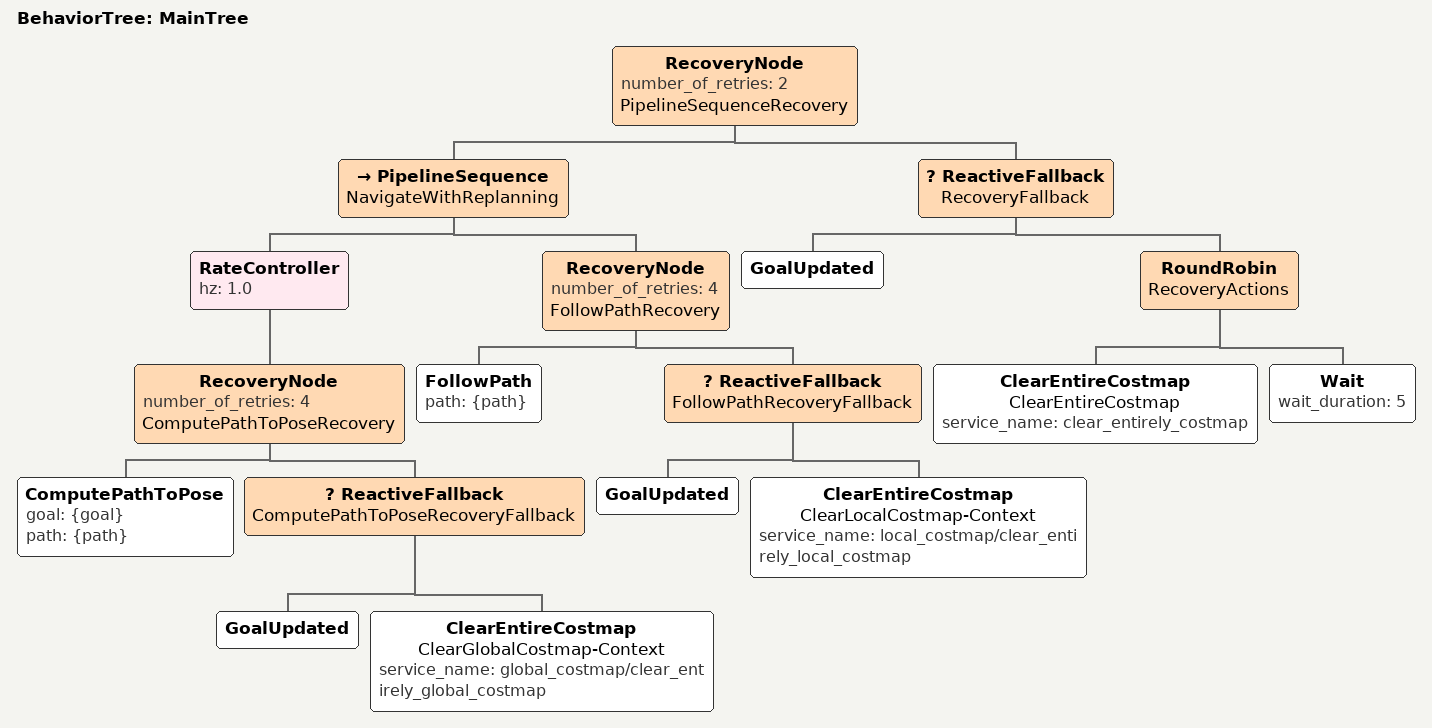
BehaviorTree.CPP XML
<?xml version="1.0"?>
<root BTCPP_format="4" main_tree_to_execute="MainTree">
    <BehaviorTree ID="MainTree">
        <RecoveryNode number_of_retries="2" name="PipelineSequenceRecovery">
            <PipelineSequence name="NavigateWithReplanning">
                <RateController hz="1.0">
                    <RecoveryNode number_of_retries="4" name="ComputePathToPoseRecovery">
                        <ComputePathToPose goal="{goal}" path="{path}"/>
                        <ReactiveFallback name="ComputePathToPoseRecoveryFallback">
                            <GoalUpdated/>
                            <ClearEntireCostmap name="ClearGlobalCostmap-Context" service_name="global_costmap/clear_entirely_global_costmap"/>
                        </ReactiveFallback>
                    </RecoveryNode>
                </RateController>
                <RecoveryNode number_of_retries="4" name="FollowPathRecovery">
                    <FollowPath path="{path}"/>
                    <ReactiveFallback name="FollowPathRecoveryFallback">
                        <GoalUpdated/>
                        <ClearEntireCostmap name="ClearLocalCostmap-Context" service_name="local_costmap/clear_entirely_local_costmap"/>
                    </ReactiveFallback>
                </RecoveryNode>
            </PipelineSequence>
            <ReactiveFallback name="RecoveryFallback">
                <GoalUpdated/>
                <RoundRobin name="RecoveryActions">
                    <ClearEntireCostmap name="ClearEntireCostmap" service_name="clear_entirely_costmap"/>
                    <Wait wait_duration="5"/>
                </RoundRobin>
            </ReactiveFallback>
        </RecoveryNode>
    </BehaviorTree>
</root>
